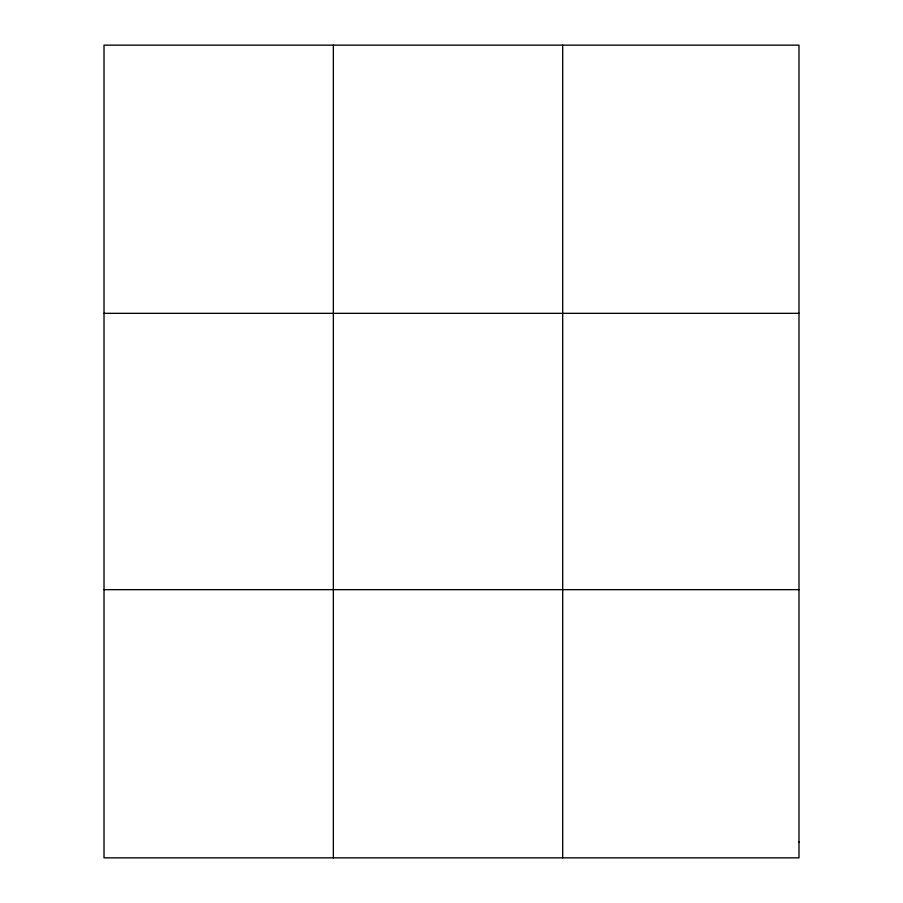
<?xml version="1.0" encoding="UTF-8"?>
<svg xmlns="http://www.w3.org/2000/svg" width="903" height="903" viewBox="0 0 903 903"><rect width="100%" height="100%" fill="white"/><g stroke="black" fill="none" stroke-linecap="round" stroke-linejoin="round"><path stroke-width="1.35" d="M333.354 857.85L333.354 45.15M562.693 857.85L562.693 45.15M104.014 313.341L798.986 313.341M104.014 589.659L798.986 589.659M798.986 842.07L798.986 857.85L104.014 857.85L104.014 45.15L798.986 45.15L798.986 842.07"/></g></svg>
